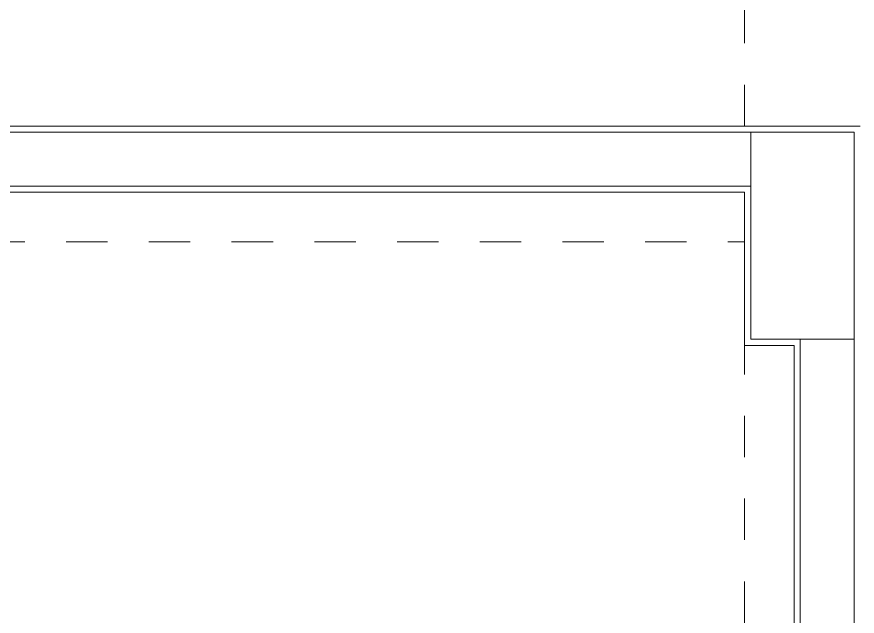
# Model space of a CAD drawing. Header units: metres. Extents: x 349703 to 349913, y 9282546 to 9282694.
# Drawn here: x 349765.582 to 349767.614, y 9282615.651 to 9282617.099 of the extents above; entities that cross this region are included whole.
import ezdxf

# ---------------------------------------------------------------- set-up
doc = ezdxf.new("R2010")
doc.units = ezdxf.units.M
doc.header["$LTSCALE"] = 0.25
doc.linetypes.add('01 nivel$0$HIDDEN2', pattern=[0.1875, 0.125, -0.0625])
doc.layers.add('ARQ-FONDO', color=253, linetype='CONTINUOUS', lineweight=9)

# ---------------------------------------------------------------- blocks, each defined once
blk = doc.blocks.new('administracion')
at = {"layer": 'ARQ-FONDO', "linetype": '01 nivel$0$HIDDEN2', "lineweight": 5}
for p, q in [((350164.0408, 9282387.5193), (350164.0408, 9282389.0493)), ((350161.2007, 9282387.2393), (350164.0408, 9282387.2393)), ((350164.0408, 9282383.5193), (350164.0408, 9282386.9893))]:
    blk.add_line(p, q, dxfattribs=at)
at = {"layer": 'ARQ-FONDO', "lineweight": -2}
for p, q in [((350164.3208, 9282387.5193), (350162.1007, 9282387.5193)), ((350164.2948, 9282387.5043), (350162.1157, 9282387.5043)), ((350164.0558, 9282387.3743), (350162.1157, 9282387.3743)), ((350164.1758, 9282383.5043), (350164.1758, 9282387.0043)), ((350164.3058, 9282383.5043), (350164.3058, 9282387.0043))]:
    blk.add_line(p, q, dxfattribs=at)
at = {"layer": 'ARQ-FONDO'}
blk.add_lwpolyline([(350164.0558, 9282387.5043), (350164.0558, 9282387.0043), (350164.3058, 9282387.0043), (350164.3058, 9282387.5043)], close=True, dxfattribs=at)
at = {"layer": 'ARQ-FONDO', "lineweight": -2}
blk.add_lwpolyline([(350162.1007, 9282387.3593), (350164.0408, 9282387.3593), (350164.0408, 9282386.9893), (350164.1608, 9282386.9893), (350164.1608, 9282383.5193)], dxfattribs=at)

msp = doc.modelspace()

# ---------------------------------------------------------------- block references
at = {"layer": 'ARQ-FONDO'}
msp.add_blockref('administracion', (-396.6992, 229.3161), dxfattribs=at)

doc.saveas('drawing.dxf')
